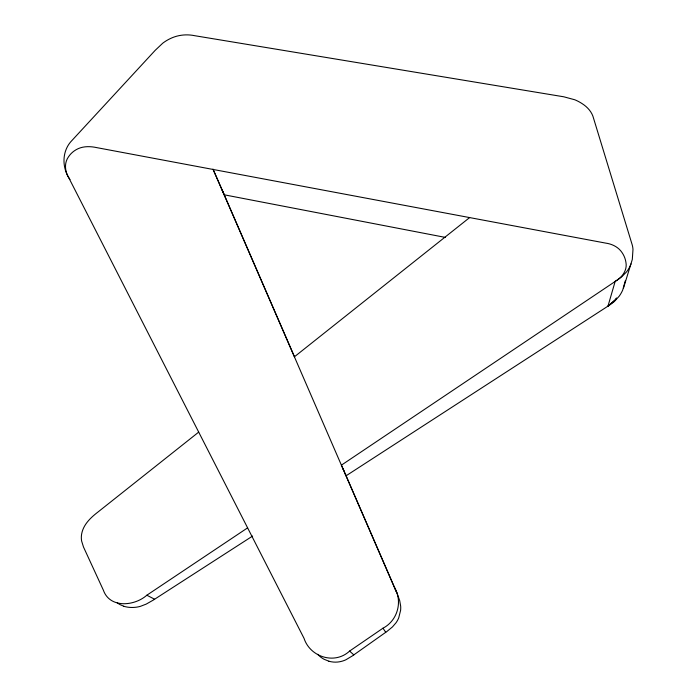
<?xml version="1.0" encoding="UTF-8"?>
<svg xmlns="http://www.w3.org/2000/svg" width="697" height="697" viewBox="0 0 697 697"><rect width="100%" height="100%" fill="white"/><g stroke="black" fill="none" stroke-linecap="round" stroke-linejoin="round"><path stroke-width="1.05" d="M625.244 280.935L622.682 290.1A33.674 32.463 -2.2 0 1 619.18 296.19L614.284 301.583L607.95 306.236L615.207 281.274C621.994 277.554 627.535 270.331 625.906 262.22A26.538 24.125 6.6 0 0 621.994 252.497C618.317 246.999 612.044 243.959 605.623 243.096L96.883 147.651C89.965 146.126 82.368 146.039 76.095 149.733A20.413 17.808 -29.6 0 0 68.419 156.93C64.028 163.185 64.934 171.514 68.785 177.779L304.031 638.321C310.13 657.114 334.804 664.955 349.606 651.059L383.002 628.189C397.56 620.652 402.875 601.598 394.476 587.536L212.994 169.127L224.251 194.803L445.496 237.433M69.996 179.53C63.453 170.329 61.937 157.644 67.025 147.424A25.475 22.182 -29 0 1 70.841 141.691L155.257 50.271L162.723 43.214A37.046 31.966 -22.3 0 1 170.146 38.675C177.735 34.937 186.491 33.97 194.751 35.704L563.786 96.796L574.807 99.776A43.676 38.631 -0.9 0 1 582.204 103.687C587.519 107.085 592.058 112.086 593.574 118.351L632.048 244.325A26.216 23.724 6.3 0 1 632.981 249.526L632.31 259.423L623.545 287.913M631.029 263.884L630.158 265.993A34.057 30.886 6 0 1 626.594 271.839L621.602 276.936L617.498 279.915L341.391 465.16L346.095 475.781L608.673 305.695L615.277 300.146A16.615 15.212 21.7 0 0 616.174 298.839M294.395 356.812L469.656 217.56M198.697 432.105L98.085 511.938C90.802 517.523 83.405 524.432 81.671 533.867A20.875 19.342 -54.1 0 0 81.619 541.003L83.474 546.971L103.356 590.15C109.804 608.629 134.591 606.137 146.849 595.212L247.609 527.856M607.95 306.236L615.521 299.405A17.469 16.833 -0.2 0 0 616.453 297.959M328.897 661.226A26.146 24.796 -84.3 0 0 342.027 661.209A28.612 27.139 -84 0 0 345.991 659.719L352.377 655.903L386.957 631.447L392.437 626.943L396.018 622.787A24.534 23.611 -85.4 0 0 398.745 617.786L400.601 610.337A23.567 22.687 -85.5 0 0 400.662 606.094L399.703 600.666L397.307 593.914L345.102 473.524M123.726 606.242A28.194 26.974 -54.1 0 0 130.112 607.401A33.874 32.428 -53.3 0 0 134.312 607.392L135.924 607.244A30.276 28.986 -53.8 0 0 140.489 606.312L146.178 604.116L153.166 600.161L252.602 536.063M328.897 661.218L324.027 659.249A24.944 23.646 -84.4 0 1 320.001 656.504L317.701 654.3M123.735 606.224L120.032 604.63A20.814 19.899 -55 0 1 117.262 602.774M146.849 595.212L154.603 599.237M349.606 651.059L353.806 654.901M383.002 628.189L385.746 632.318M394.476 587.536L396.715 592.528M222.047 189.784L294.491 356.82M342.968 468.593L343.821 470.562"/></g></svg>
